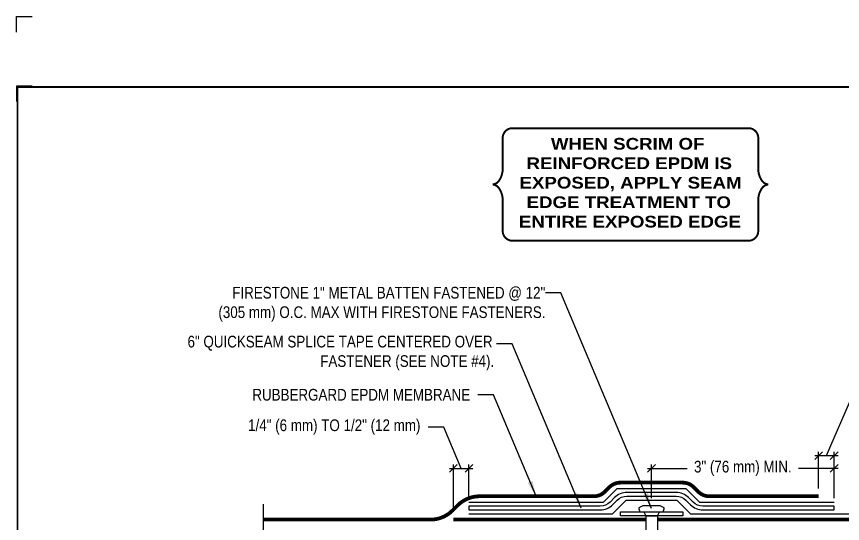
# Model space of a CAD drawing. Header units: inches. Extents: x 143.4 to 163.5, y 96.2 to 113.
# Drawn here: x 143.45 to 156.71, y 104.86 to 113 of the extents above; entities that cross this region are included whole.
import ezdxf
from ezdxf.enums import TextEntityAlignment as Align

# ---------------------------------------------------------------- set-up
doc = ezdxf.new("R2010")
doc.units = ezdxf.units.IN
doc.header["$MEASUREMENT"] = 0
doc.linetypes.add('HIDDEN', pattern=[0.375, 0.25, -0.125])
doc.layers.get('0').update_dxf_attribs({"linetype": 'CONTINUOUS'})
doc.layers.get('DEFPOINTS').update_dxf_attribs({"linetype": 'CONTINUOUS'})
for name, color, linetype in [('FSBP-ACCESSORY-FIRESTONE', 7, 'CONTINUOUS'), ('FSBP-ADHESIVE', 1, 'HIDDEN'), ('FSBP-ANNO-NOTE', 7, 'CONTINUOUS'), ('FSBP-INSULATION', 7, 'CONTINUOUS'), ('FSBP-MEMBRANE', 7, 'CONTINUOUS'), ('FSBP-TTLB-BORDER', 7, 'CONTINUOUS'), ('FSBP-TTLB-TEXT', 7, 'CONTINUOUS')]:
    doc.layers.add(name, color=color, linetype=linetype)
doc.styles.add('FSBP_ARIAL', font='arial.ttf')
doc.styles.add('FSBP_ARIAL_BOLD', font='')
doc.styles.add('FSBP_ARIAL_NAR', font='ARIALN.TTF')
doc.styles.get('FSBP_ARIAL_BOLD').set_extended_font_data('Arial Black')
doc.linetypes.add('ZIGZAG', pattern='A,0.0001,-0.2,[131,ltypeshp.shx,S=0.2,R=0,X=-0.2,Y=0],-0.4,[131,ltypeshp.shx,S=0.2,R=180,X=0.2,Y=0],-0.2', length=0.8001)
doc.dimstyles.new('FSBP-DIM', dxfattribs={"dimtxt": 0.1875, "dimasz": 0.125, "dimexe": 0.0625, "dimexo": 0.125, "dimgap": 0.125, "dimtad": 0, "dimdec": 0, "dimzin": 1, "dimdsep": 46, "dimlunit": 4, "dimtxsty": 'FSBP_ARIAL_NAR', "dimblk": 'OBLIQUE', "dimcen": 0.09375, "dimdle": 0.0625, "dimclrd": 256, "dimclre": 256, "dimclrt": 256, "dimadec": 0, "dimazin": 0, "dimtfac": 1, "dimtdec": 0, "dimtmove": 1, "dimatfit": 3, "dimfxl": 1, "dimtolj": 1, "dimtzin": 0, "dimlwd": -1, "dimlwe": -1, "dimarcsym": 0})
doc.dimstyles.new('FSBP-LEADER', dxfattribs={"dimtxt": 0.1875, "dimasz": 0.25, "dimexe": 0.0625, "dimexo": 0.125, "dimgap": 0.125, "dimtad": 0, "dimtih": 1, "dimtoh": 1, "dimdec": 4, "dimzin": 0, "dimdsep": 46, "dimlunit": 4, "dimtxsty": 'FSBP_ARIAL_NAR', "dimcen": 0.09375, "dimclrd": 256, "dimclre": 256, "dimclrt": 256, "dimadec": 0, "dimazin": 0, "dimtfac": 1, "dimtdec": 4, "dimtofl": 0, "dimtmove": 0, "dimatfit": 3, "dimfxl": 1, "dimtolj": 1, "dimtzin": 0, "dimlwd": -1, "dimlwe": -1, "dimarcsym": 0})

# ---------------------------------------------------------------- blocks, each defined once
blk = doc.blocks.new('FSBP_AP_FASTENER_01')
at = {"layer": 'FSBP-ACCESSORY-FIRESTONE'}
for p, q in [((-0.125, 0.04849224421338505), (-0.09375, -0.01400775578661495)), ((0.09375, -0.01400775578661495), (0.125, 0.04849224421338505)), ((-0.09375, -0.01400775578661495), (-0.09375, -0.264007755786615)), ((-0.09375, -0.01400775578661495), (0.09375, -0.01400775578661495)), ((0.09375, -0.01400775578661495), (0.09375, -0.264007755786615)), ((-0.09375, -0.264007755786615), (-0.0703125, -0.2840970415008996)), ((-0.0703125, -0.3156643085181585), (-0.0703125, -0.3472315755354103)), ((-0.0703125, -0.3787988425526763), (-0.0703125, -0.410366109569928)), ((0.0703125, -0.2955750228038667), (0.0703125, -0.3271422898211327)), ((0.0703125, -0.3587095568383845), (0.0703125, -0.3902768238556433)), ((-0.0703125, -0.4419333765871798), (-0.0703125, -0.4735006436044458)), ((-0.0703125, -0.5050679106216975), (-0.0703125, -0.5366351776389564)), ((0.0703125, -0.4218440908729022), (0.0703125, -0.453411357890154)), ((0.0703125, -0.4849786249074128), (0.0703125, -0.5165458919246717)), ((-0.0703125, -0.5682024446562153), (-0.0703125, -0.599769711673467)), ((-0.0703125, -0.631336978690733), (-0.0703125, -0.6629042457079848)), ((0.0703125, -0.5481131589419235), (0.0703125, -0.5796804259591894)), ((0.0703125, -0.6112476929764412), (0.0703125, -0.6428149599937001)), ((-0.0703125, -0.6944715127252366), (-0.0703125, -0.7260387797425025)), ((-0.0703125, -0.7576060467597543), (-0.0703125, -0.7891733137770132)), ((0.0703125, -0.674382227010959), (0.0703125, -0.7059494940282107)), ((0.0703125, -0.7375167610454696), (0.0703125, -0.7690840280627285)), ((-0.0703125, -0.820740580794272), (-0.0703125, -0.8523078478115238)), ((-0.0703125, -0.8838751148287898), (-0.0703125, -0.9154423818460415)), ((0.0703125, -0.8006512950799802), (0.0703125, -0.8322185620972462)), ((0.0703125, -0.863785829114498), (0.0703125, -0.8953530961317568)), ((0.0703125, -0.9269203631490157), (0.0703125, -0.9584876301662675)), ((-0.0703125, -0.9470096488632933), (-0.0703125, -0.9785769158805593)), ((-0.0703125, -1.010144182897811), (-0.0703125, -1.04171144991507)), ((0.0703125, -0.9900548971835264), (0.0703125, -1.021622164200785)), ((0.0703125, -1.053189431218037), (0.0703125, -1.084756698235303)), ((-0.0703125, -1.073278716932329), (-0.0703125, -1.104845983949581)), ((-0.0703125, -1.136413250966847), (-0.0703125, -1.167980517984098)), ((0.0703125, -1.116323965252555), (0.0703125, -1.147891232269814)), ((0.0703125, -1.179458499287072), (0.0703125, -1.211025766304324)), ((-0.0703125, -1.19954778500135), (-0.0703125, -1.231115052018616)), ((-0.0703125, -1.262682319035868), (-0.0703125, -1.294249586053127)), ((-0.0703125, -1.325816853070386), (-0.0703125, -1.357384120087637)), ((0.0703125, -1.242593033321583), (0.0703125, -1.274160300338842)), ((0.0703125, -1.305727567356094), (0.0703125, -1.33729483437336)), ((-0.0703125, -1.388951387104903), (-0.0703125, -1.420518654122155)), ((-0.0703125, -1.452085921139407), (-0.0703125, -1.483653188156673)), ((0.0703125, -1.368862101390611), (0.0703125, -1.40042936840787)), ((0.0703125, -1.431996635425129), (0.0703125, -1.463563902442381)), ((-0.0703125, -1.515220455173925), (-0.0703125, -1.546787722191183)), ((-0.0703125, -1.578354989208442), (-0.0703125, -1.609922256225694)), ((0.0703125, -1.49513116945964), (0.0703125, -1.526698436476899)), ((0.0703125, -1.558265703494151), (0.0703125, -1.589832970511416)), ((-0.0703125, -1.64148952324296), (-0.0703125, -1.673056790260212)), ((-0.0703125, -1.704624057277464), (-0.0703125, -1.73619132429473)), ((0.0703125, -1.621400237528668), (0.0703125, -1.652967504545927)), ((0.0703125, -1.684534771563186), (0.0703125, -1.716102038580438)), ((-0.0703125, -1.767758591311981), (-0.0703125, -1.79932585832924)), ((-0.0703125, -1.830893125346499), (-0.0703125, -1.862460392363751)), ((0.0703125, -1.747669305597697), (0.0703125, -1.779236572614955)), ((0.0703125, -1.810803839632207), (0.0703125, -1.842371106649473)), ((-0.0703125, -1.894027659381017), (-0.0703125, -1.925594926398269)), ((-0.0703125, -1.95716219341552), (-0.0703125, -1.988729460432786)), ((0.0703125, -1.873938373666725), (0.0703125, -1.905505640683984)), ((0.0703125, -1.937072907701243), (0.0703125, -1.968640174718495)), ((-0.0703125, -2.020296727450038), (-0.0703125, -2.051863994467297)), ((-0.0703125, -2.083431261484556), (-0.0703125, -2.114998528501808)), ((0.0703125, -2.000207441735753), (0.0703125, -2.031774708753012)), ((0.0703125, -2.063341975770264), (0.0703125, -2.09490924278753)), ((-0.0703125, -2.146565795519074), (-0.0703125, -2.178133062536325)), ((-0.0703125, -2.209700329553577), (-0.0703125, -2.241267596570843)), ((0.0703125, -2.126476509804782), (0.0703125, -2.158043776822041)), ((0.0703125, -2.189611043839299), (0.0703125, -2.221178310856551)), ((0.0703125, -2.25274557787381), (0.0703125, -2.284312844891069)), ((-0.0703125, -2.272834863588095), (-0.0703125, -2.304402130605354)), ((-0.0703125, -2.335969397622613), (-0.0703125, -2.367536664639864)), ((0.0703125, -2.315880111908321), (0.0703125, -2.347447378925587)), ((0.0703125, -2.379014645942839), (0.0703125, -2.410581912960097)), ((-0.0703125, -2.39910393165713), (-0.0703125, -2.430671198674382)), ((-0.0703125, -2.462238465691634), (-0.0703125, -2.4938057327089)), ((0.0703125, -2.442149179977356), (0.0703125, -2.473716446994608)), ((0.0703125, -2.505283714011867), (0.0703125, -2.536850981029126)), ((-0.0703125, -2.525372999726152), (-0.0703125, -2.55694026674341)), ((-0.0703125, -2.588507533760669), (-0.0703125, -2.620074800777921)), ((-0.0703125, -2.651642067795187), (-0.0703125, -2.683209334812439)), ((0.0703125, -2.568418248046378), (0.0703125, -2.599985515063644)), ((0.0703125, -2.631552782080895), (0.0703125, -2.663120049098154)), ((-0.0703125, -2.714776601829691), (-0.0703125, -2.746343868846957)), ((-0.0703125, -2.777911135864208), (-0.0703125, -2.809478402881467)), ((0.0703125, -2.694687316115413), (0.0703125, -2.726254583132665)), ((0.0703125, -2.757821850149924), (0.0703125, -2.789389117167183)), ((-0.0703125, -2.841045669898726), (-0.0703125, -2.872612936915978)), ((-0.0703125, -2.904180203933244), (-0.0703125, -2.935747470950496)), ((0.0703125, -2.820956384184434), (0.0703125, -2.8525236512017)), ((0.0703125, -2.884090918218952), (0.0703125, -2.915658185236211)), ((-0.0703125, -2.967314737967747), (-0.0703125, -2.998882004985013)), ((-0.0625, -3.154632755786622), (-0.0625, -3.013549567065063)), ((0, -3.201507755786615), (0.02460623630038583, -3.00110581902215)), ((0.0625, -3.154632755786601), (0.0625, -2.995692424207924)), ((0.0703125, -2.94722545225347), (0.0703125, -2.978792719270722)), ((0, -3.201507755786615), (-0.06250000000001421, -3.154632755786615)), ((0.0625, -3.154632755786615), (0, -3.201507755786615))]:
    blk.add_line(p, q, dxfattribs=at)
blk.add_lwpolyline([(0.1875, 0.04849224421338505, 0.1250000000000271), (0.203125, 0.110992244213385), (0.140625, 0.142242244213385), (-0.140625, 0.142242244213385), (-0.203125, 0.110992244213385, 0.1250000000000271), (-0.1875, 0.04849224421338505)], format="xyb", close=True, dxfattribs=at)
for points in [[(-0.109375, -0.3054610321523867), (-0.0703125, -0.2840970415008996), (0.0703125, -0.264007755786615), (0.109375, -0.2742110321523867), (0.0703125, -0.2955750228038667), (-0.0703125, -0.3156643085181585)], [(-0.109375, -0.3685955661869045), (-0.0703125, -0.3472315755354103), (0.0703125, -0.3271422898211327), (0.109375, -0.3373455661869045), (0.0703125, -0.3587095568383845), (-0.0703125, -0.3787988425526763)], [(-0.109375, -0.431730100221408), (-0.0703125, -0.410366109569928), (0.0703125, -0.3902768238556433), (0.109375, -0.400480100221408), (0.0703125, -0.4218440908729022), (-0.0703125, -0.4419333765871798)], [(-0.109375, -0.4948646342559258), (-0.0703125, -0.4735006436044458), (0.0703125, -0.453411357890154), (0.109375, -0.4636146342559258), (0.0703125, -0.4849786249074128), (-0.0703125, -0.5050679106216975)], [(-0.109375, -0.5579991682904435), (-0.0703125, -0.5366351776389564), (0.0703125, -0.5165458919246717), (0.109375, -0.5267491682904435), (0.0703125, -0.5481131589419235), (-0.0703125, -0.5682024446562153)], [(-0.109375, -0.6211337023249612), (-0.0703125, -0.599769711673467), (0.0703125, -0.5796804259591894), (0.109375, -0.5898837023249612), (0.0703125, -0.6112476929764412), (-0.0703125, -0.631336978690733)], [(-0.109375, -0.6842682363594648), (-0.0703125, -0.6629042457079848), (0.0703125, -0.6428149599937001), (0.109375, -0.6530182363594648), (0.0703125, -0.674382227010959), (-0.0703125, -0.6944715127252366)], [(-0.109375, -0.7474027703939825), (-0.0703125, -0.7260387797425025), (0.0703125, -0.7059494940282107), (0.109375, -0.7161527703939825), (0.0703125, -0.7375167610454696), (-0.0703125, -0.7576060467597543)], [(-0.109375, -0.8105373044285002), (-0.0703125, -0.7891733137770132), (0.0703125, -0.7690840280627285), (0.109375, -0.7792873044285002), (0.0703125, -0.8006512950799802), (-0.0703125, -0.820740580794272)], [(-0.109375, -0.873671838463018), (-0.0703125, -0.8523078478115238), (0.0703125, -0.8322185620972462), (0.109375, -0.842421838463018), (0.0703125, -0.863785829114498), (-0.0703125, -0.8838751148287898)], [(-0.109375, -0.9368063724975215), (-0.0703125, -0.9154423818460415), (0.0703125, -0.8953530961317568), (0.109375, -0.9055563724975215), (0.0703125, -0.9269203631490157), (-0.0703125, -0.9470096488632933)], [(-0.109375, -0.9999409065320393), (-0.0703125, -0.9785769158805593), (0.0703125, -0.9584876301662675), (0.109375, -0.9686909065320393), (0.0703125, -0.9900548971835264), (-0.0703125, -1.010144182897811)], [(-0.109375, -1.063075440566557), (-0.0703125, -1.04171144991507), (0.0703125, -1.021622164200785), (0.109375, -1.031825440566557), (0.0703125, -1.053189431218037), (-0.0703125, -1.073278716932329)], [(-0.109375, -1.126209974601075), (-0.0703125, -1.104845983949581), (0.0703125, -1.084756698235303), (0.109375, -1.094959974601075), (0.0703125, -1.116323965252555), (-0.0703125, -1.136413250966847)], [(-0.109375, -1.189344508635578), (-0.0703125, -1.167980517984098), (0.0703125, -1.147891232269814), (0.109375, -1.158094508635578), (0.0703125, -1.179458499287072), (-0.0703125, -1.19954778500135)], [(-0.109375, -1.252479042670096), (-0.0703125, -1.231115052018616), (0.0703125, -1.211025766304324), (0.109375, -1.221229042670096), (0.0703125, -1.242593033321583), (-0.0703125, -1.262682319035868)], [(-0.109375, -1.315613576704614), (-0.0703125, -1.294249586053127), (0.0703125, -1.274160300338842), (0.109375, -1.284363576704614), (0.0703125, -1.305727567356094), (-0.0703125, -1.325816853070386)], [(-0.109375, -1.378748110739132), (-0.0703125, -1.357384120087637), (0.0703125, -1.33729483437336), (0.109375, -1.347498110739132), (0.0703125, -1.368862101390611), (-0.0703125, -1.388951387104903)], [(-0.109375, -1.441882644773635), (-0.0703125, -1.420518654122155), (0.0703125, -1.40042936840787), (0.109375, -1.410632644773635), (0.0703125, -1.431996635425129), (-0.0703125, -1.452085921139407)], [(-0.109375, -1.505017178808153), (-0.0703125, -1.483653188156673), (0.0703125, -1.463563902442381), (0.109375, -1.473767178808153), (0.0703125, -1.49513116945964), (-0.0703125, -1.515220455173925)], [(-0.109375, -1.568151712842671), (-0.0703125, -1.546787722191183), (0.0703125, -1.526698436476899), (0.109375, -1.536901712842671), (0.0703125, -1.558265703494151), (-0.0703125, -1.578354989208442)], [(-0.109375, -1.631286246877188), (-0.0703125, -1.609922256225694), (0.0703125, -1.589832970511416), (0.109375, -1.600036246877188), (0.0703125, -1.621400237528668), (-0.0703125, -1.64148952324296)], [(-0.109375, -1.694420780911692), (-0.0703125, -1.673056790260212), (0.0703125, -1.652967504545927), (0.109375, -1.663170780911692), (0.0703125, -1.684534771563186), (-0.0703125, -1.704624057277464)], [(-0.109375, -1.75755531494621), (-0.0703125, -1.73619132429473), (0.0703125, -1.716102038580438), (0.109375, -1.72630531494621), (0.0703125, -1.747669305597697), (-0.0703125, -1.767758591311981)], [(-0.109375, -1.820689848980727), (-0.0703125, -1.79932585832924), (0.0703125, -1.779236572614955), (0.109375, -1.789439848980727), (0.0703125, -1.810803839632207), (-0.0703125, -1.830893125346499)], [(-0.109375, -1.883824383015245), (-0.0703125, -1.862460392363751), (0.0703125, -1.842371106649473), (0.109375, -1.852574383015245), (0.0703125, -1.873938373666725), (-0.0703125, -1.894027659381017)], [(-0.109375, -1.946958917049749), (-0.0703125, -1.925594926398269), (0.0703125, -1.905505640683984), (0.109375, -1.915708917049749), (0.0703125, -1.937072907701243), (-0.0703125, -1.95716219341552)], [(-0.109375, -2.010093451084266), (-0.0703125, -1.988729460432786), (0.0703125, -1.968640174718495), (0.109375, -1.978843451084266), (0.0703125, -2.000207441735753), (-0.0703125, -2.020296727450038)], [(-0.109375, -2.073227985118784), (-0.0703125, -2.051863994467297), (0.0703125, -2.031774708753012), (0.109375, -2.041977985118784), (0.0703125, -2.063341975770264), (-0.0703125, -2.083431261484556)], [(-0.109375, -2.136362519153302), (-0.0703125, -2.114998528501808), (0.0703125, -2.09490924278753), (0.109375, -2.105112519153302), (0.0703125, -2.126476509804782), (-0.0703125, -2.146565795519074)], [(-0.109375, -2.199497053187805), (-0.0703125, -2.178133062536325), (0.0703125, -2.158043776822041), (0.109375, -2.168247053187805), (0.0703125, -2.189611043839299), (-0.0703125, -2.209700329553577)], [(-0.109375, -2.262631587222323), (-0.0703125, -2.241267596570843), (0.0703125, -2.221178310856551), (0.109375, -2.231381587222323), (0.0703125, -2.25274557787381), (-0.0703125, -2.272834863588095)], [(-0.109375, -2.325766121256841), (-0.0703125, -2.304402130605354), (0.0703125, -2.284312844891069), (0.109375, -2.294516121256841), (0.0703125, -2.315880111908321), (-0.0703125, -2.335969397622613)], [(-0.109375, -2.388900655291359), (-0.0703125, -2.367536664639864), (0.0703125, -2.347447378925587), (0.109375, -2.357650655291359), (0.0703125, -2.379014645942839), (-0.0703125, -2.39910393165713)], [(-0.109375, -2.452035189325862), (-0.0703125, -2.430671198674382), (0.0703125, -2.410581912960097), (0.109375, -2.420785189325862), (0.0703125, -2.442149179977356), (-0.0703125, -2.462238465691634)], [(-0.109375, -2.51516972336038), (-0.0703125, -2.4938057327089), (0.0703125, -2.473716446994608), (0.109375, -2.48391972336038), (0.0703125, -2.505283714011867), (-0.0703125, -2.525372999726152)], [(-0.109375, -2.578304257394898), (-0.0703125, -2.55694026674341), (0.0703125, -2.536850981029126), (0.109375, -2.547054257394898), (0.0703125, -2.568418248046378), (-0.0703125, -2.588507533760669)], [(-0.109375, -2.641438791429415), (-0.0703125, -2.620074800777921), (0.0703125, -2.599985515063644), (0.109375, -2.610188791429415), (0.0703125, -2.631552782080895), (-0.0703125, -2.651642067795187)], [(-0.109375, -2.704573325463919), (-0.0703125, -2.683209334812439), (0.0703125, -2.663120049098154), (0.109375, -2.673323325463919), (0.0703125, -2.694687316115413), (-0.0703125, -2.714776601829691)], [(-0.109375, -2.767707859498437), (-0.0703125, -2.746343868846957), (0.0703125, -2.726254583132665), (0.109375, -2.736457859498437), (0.0703125, -2.757821850149924), (-0.0703125, -2.777911135864208)], [(-0.109375, -2.830842393532954), (-0.0703125, -2.809478402881467), (0.0703125, -2.789389117167183), (0.109375, -2.799592393532954), (0.0703125, -2.820956384184434), (-0.0703125, -2.841045669898726)], [(-0.109375, -2.893976927567472), (-0.0703125, -2.872612936915978), (0.0703125, -2.8525236512017), (0.109375, -2.862726927567472), (0.0703125, -2.884090918218952), (-0.0703125, -2.904180203933244)], [(-0.099609375, -2.955716372316267), (-0.0703125, -2.935747470950496), (0.0703125, -2.915658185236211), (0.099609375, -2.927256550887698), (0.0703125, -2.94722545225347), (-0.0703125, -2.967314737967747)], [(-0.0849609375, -3.008866455667892), (-0.0703125, -2.998882004985013), (0.0703125, -2.978792719270722), (0.0849609375, -2.984591902096462), (0.0703125, -2.994576352779355), (-0.0703125, -3.014665638493632)]]:
    blk.add_lwpolyline(points, close=True, dxfattribs=at)
blk.add_lwpolyline([(-0.09375, -0.264007755786615), (0.09375, -0.264007755786615)], dxfattribs=at)
blk = doc.blocks.new('_OBLIQUE')
at = {"color": 0, "linetype": 'ByBlock'}
blk.add_line((-0.5, -0.5), (0.5, 0.5), dxfattribs=at)
blk = doc.blocks.new('*D5')
at = {"layer": 'DEFPOINTS', "color": 0, "transparency": 16777216}
for p in [(153.6406974756953, 105.7449161640533), (153.6406974756953, 105.1413568290745), (156.5716027396005, 105.2038568290745)]:
    blk.add_point(p, dxfattribs=at)
at = {"layer": 'FSBP-ANNO-NOTE', "transparency": 16777216}
for p, q in [((153.6406974756953, 105.2663568290745), (153.6406974756953, 105.8074161640533)), ((156.5716027396005, 105.3288568290745), (156.5716027396005, 105.8074161640533)), ((153.5781974756953, 105.7449161640533), (154.2106223109221, 105.7449161640533)), ((156.6341027396005, 105.7449161640533), (156.0016779043737, 105.7449161640533))]:
    blk.add_line(p, q, dxfattribs=at)
at = {"layer": 'FSBP-ANNO-NOTE', "transparency": 16777216, "xscale": 0.125, "yscale": 0.125, "zscale": 0.125, "rotation": 180}
blk.add_blockref('_OBLIQUE', (153.6406974756953, 105.7449161640533), dxfattribs=at)
at = {"layer": 'FSBP-ANNO-NOTE', "transparency": 16777216, "xscale": 0.125, "yscale": 0.125, "zscale": 0.125}
blk.add_blockref('_OBLIQUE', (156.5716027396005, 105.7449161640533), dxfattribs=at)
at = {"layer": 'FSBP-ANNO-NOTE', "transparency": 16777216, "insert": (155.1061501076479, 105.7449161640533), "char_height": 0.1875, "attachment_point": 5, "style": 'FSBP_ARIAL_NAR'}
blk.add_mtext('\\A1;3" (76 mm) MIN.', dxfattribs=at)
blk = doc.blocks.new('*D6')
at = {"layer": 'DEFPOINTS', "color": 0, "transparency": 16777216}
for p in [(156.5716027396005, 105.9496567123613), (156.3216027396005, 105.2976068290744), (156.5716027396005, 105.1401068290745)]:
    blk.add_point(p, dxfattribs=at)
at = {"layer": 'FSBP-ANNO-NOTE', "transparency": 16777216}
for p, q in [((156.4466027396005, 105.9496567123613), (156.8696140560821, 106.9268934686306)), ((156.8696140560821, 106.9268934686306), (157.1196140560821, 106.9268934686306)), ((156.2591027396005, 105.9496567123613), (156.6341027396005, 105.9496567123613)), ((156.3216027396005, 105.4226068290744), (156.3216027396005, 106.0121567123613)), ((156.5716027396005, 105.2651068290745), (156.5716027396005, 106.0121567123613))]:
    blk.add_line(p, q, dxfattribs=at)
at = {"layer": 'FSBP-ANNO-NOTE', "transparency": 16777216, "xscale": 0.125, "yscale": 0.125, "zscale": 0.125, "rotation": 180}
blk.add_blockref('_OBLIQUE', (156.3216027396005, 105.9496567123613), dxfattribs=at)
at = {"layer": 'FSBP-ANNO-NOTE', "transparency": 16777216, "xscale": 0.125, "yscale": 0.125, "zscale": 0.125}
blk.add_blockref('_OBLIQUE', (156.5716027396005, 105.9496567123613), dxfattribs=at)
at = {"layer": 'FSBP-ANNO-NOTE', "transparency": 16777216, "insert": (157.2446140560821, 106.9268934686306), "char_height": 0.1875, "attachment_point": 4, "style": 'FSBP_ARIAL_NAR'}
blk.add_mtext('\\A1;1/8" (3 mm) TO 1/4" (6 mm)', dxfattribs=at)
blk = doc.blocks.new('TTLB-EPDM_2')
at = {"layer": 'DEFPOINTS', "linetype": 'Continuous', "ltscale": 1.75}
blk.add_lwpolyline([(-0.015625, 13.88083333333333), (-0.015625, 14.13083333333333), (0.234375, 14.13083333333333)], dxfattribs=at)
at = {"layer": 'DEFPOINTS', "color": 1}
blk.add_lwpolyline([(0.234375, 13.015625), (-0.015625, 13.015625), (-0.015625, 12.765625)], dxfattribs=at)
at = {"layer": 'FSBP-TTLB-BORDER', "const_width": 0.03125}
blk.add_lwpolyline([(20, 0), (20, 13), (0, 13), (0, 0)], dxfattribs=at)
at = {"layer": 'FSBP-TTLB-TEXT'}
for tag, height, style, p in [('MAXIMUM_WARRANTY', 0.1875, 'FSBP_ARIAL_BOLD', (18.03987100774941, 0.2240244307510579)), ('ACCPT_SYSTEMS', 0.21875, 'FSBP_ARIAL', (12.49438170418193, -1.23218745252656))]:
    blk.add_attdef(tag, text='', height=height, dxfattribs=dict(at, style=style)).set_placement(p, align=Align.MIDDLE_LEFT)
for tag, height, style, p in [('DETAIL_DESCP_LINE_1', 0.21875, 'FSBP_ARIAL_BOLD', (10.33118450231211, -0.2831249841755152)), ('DETAIL_DESCP_LINE_2', 0.21875, 'FSBP_ARIAL_BOLD', (10.33118450231211, -0.6812499208775904)), ('ISSUE_REV_DATE', 0.21875, 'FSBP_ARIAL', (16.84069633627263, -0.7282559425942452)), ('DETAIL_NUMBER', 0.4375, 'FSBP_ARIAL', (18.91941590748775, -0.8931630692489421))]:
    blk.add_attdef(tag, text='', height=height, dxfattribs=dict(at, style=style)).set_placement(p, align=Align.MIDDLE_CENTER)
blk = doc.blocks.new('*D4')
at = {"layer": 'DEFPOINTS', "color": 0, "transparency": 16777216}
for p in [(150.70979221179, 105.7449161640533), (150.70979221179, 105.1401068290744), (150.45979221179, 104.9226068290745)]:
    blk.add_point(p, dxfattribs=at)
at = {"layer": 'FSBP-ANNO-NOTE', "transparency": 16777216}
for p, q in [((150.3057271397113, 106.4090833060953), (150.0557271397113, 106.4090833060953)), ((150.58479221179, 105.7449161640533), (150.3057271397113, 106.4090833060953)), ((150.45979221179, 105.0476068290745), (150.45979221179, 105.8074161640533)), ((150.70979221179, 105.2651068290744), (150.70979221179, 105.8074161640533)), ((150.39729221179, 105.7449161640533), (150.77229221179, 105.7449161640533))]:
    blk.add_line(p, q, dxfattribs=at)
at = {"layer": 'FSBP-ANNO-NOTE', "transparency": 16777216, "xscale": 0.125, "yscale": 0.125, "zscale": 0.125, "rotation": 180}
blk.add_blockref('_OBLIQUE', (150.45979221179, 105.7449161640533), dxfattribs=at)
at = {"layer": 'FSBP-ANNO-NOTE', "transparency": 16777216, "xscale": 0.125, "yscale": 0.125, "zscale": 0.125}
blk.add_blockref('_OBLIQUE', (150.70979221179, 105.7449161640533), dxfattribs=at)
at = {"layer": 'FSBP-ANNO-NOTE', "transparency": 16777216, "insert": (149.9307271397113, 106.4090833060953), "char_height": 0.1875, "attachment_point": 6, "style": 'FSBP_ARIAL_NAR'}
blk.add_mtext('\\A1;1/4" (6 mm) TO 1/2" (12 mm)', dxfattribs=at)

msp = doc.modelspace()

# ---------------------------------------------------------------- linework, layer by layer
at = {"layer": 'FSBP-ACCESSORY-FIRESTONE'}
msp.add_lwpolyline([(154.1406974756953, 105.0476068290745), (154.1406974756953, 104.9851068290745), (153.1406974756953, 104.9851068290745), (153.1406974756953, 105.0476068290745)], close=True, dxfattribs=at)
at = {"layer": 'FSBP-ADHESIVE', "linetype": 'ZIGZAG', "ltscale": 0.17}
for points in [[(150.70979221179, 105.2038568290745), (152.870074895786, 105.2038568290745), (153.0888248957859, 105.4226068290745), (154.1925700556047, 105.4226068290744), (154.4113200556046, 105.2038568290745), (156.5716027396005, 105.2038568290745)], [(150.70979221179, 105.0163568290745), (153.0156974756953, 105.0163568290745), (153.2344474756952, 105.2351068290745), (154.0469474756953, 105.2351068290745), (154.2656974756953, 105.0163568290745), (156.8216027396005, 105.0163568290745)]]:
    msp.add_lwpolyline(points, dxfattribs=at)
at = {"layer": 'FSBP-ANNO-NOTE', "const_width": 0.03125}
msp.add_lwpolyline([(155.353612598306, 110.0622052821234), (155.353612598306, 109.5549192511406, -0.414213562373095), (155.197362598306, 109.3986692511406), (151.4074392538383, 109.3986692511406, -0.414213562373095), (151.2511892538383, 109.5549192511406), (151.2511892538382, 110.0622052821235, 0.1409083258157955), (151.1927416276508, 110.2403463322265, 0.2244532195272858), (151.0886782099379, 110.3016273723233, 0.2244532195272858), (151.1927416276508, 110.3629084124201, 0.1409083258157939), (151.2511892538382, 110.5410494625231), (151.2511892538383, 111.048335493506, -0.414213562373095), (151.4074392538383, 111.204585493506), (155.197362598306, 111.204585493506, -0.414213562373095), (155.353612598306, 111.048335493506), (155.353612598306, 110.5410494625231, 0.1409083258157955), (155.4120602244934, 110.3629084124201, 0.2244532195272858), (155.5161236422064, 110.3016273723233, 0.2244532195272858), (155.4120602244934, 110.2403463322265, 0.1409083258157939)], format="xyb", close=True, dxfattribs=at)
at = {"layer": 'FSBP-INSULATION', "linetype": 'Continuous'}
msp.add_lwpolyline([(147.4117785967262, 103.3288568290745), (147.4117785967262, 103.9538568290745), (147.583495935442, 104.0163568290745), (147.2400612580103, 104.1413568290745), (147.4117785967262, 104.2038568290745), (147.4117785967262, 105.1726068290745)], dxfattribs=at)
at = {"layer": 'FSBP-MEMBRANE'}
msp.add_lwpolyline([(147.4117785967262, 104.9226068290745, 0.06, 0.06, 0), (150.092007647248, 104.9226068290745, 0.06, 0.06, 0.1989123673796589), (150.4455610378413, 105.0690534384812, 0.06, 0.06, 0), (150.5276678190278, 105.1511602196678, 0.06, 0.06, -0.198912367379641), (150.8812212096211, 105.2976068290745, 0.06, 0.06, 0), (151.0980409830207, 105.2976068290745, 0.06, 0.06, 0), (152.7148406945087, 105.2976068290745, 0.06, 0.06, 0.1989123673797007), (152.8916173898054, 105.3708301337779, 0.06, 0.06, 0), (152.9639207803986, 105.4431335243711, 0.06, 0.06, -0.198912367379665), (153.1406974756953, 105.5163568290745, 0.06, 0.06, 0), (154.1406974756952, 105.5163568290745, 0.06, 0.06, -0.1989123673796589), (154.3174741709918, 105.4431335243711, 0.06, 0.06, 0), (154.3897775615852, 105.3708301337778, 0.06, 0.06, 0.1989123673796589), (154.5665542568818, 105.2976068290745, 0.06, 0.06, 0), (156.3216027396005, 105.2976068290744, 0, 0, 0)], format="xyseb", dxfattribs=at)
msp.add_lwpolyline([(150.70979221179, 105.1401068290745), (150.70979221179, 105.0801068290745), (152.8183940851021, 105.0801068290745, 0.1989123673796767), (153.0163839838343, 105.1621169303423), (153.0886873744275, 105.2344203209355, -0.1989123673796678), (153.2442508662885, 105.2988568290745), (153.6406974756953, 105.2988568290745), (154.0371440851021, 105.2988568290745, -0.1989123673796678), (154.1927075769631, 105.2344203209355), (154.2650109675562, 105.1621169303423, 0.1989123673796767), (154.4630008662885, 105.0801068290745), (156.5716027396005, 105.0801068290745), (156.5716027396005, 105.1401068290745), (154.4630008662885, 105.1401068290745, -0.1989123673796935), (154.3074373744274, 105.2045433372135), (154.2351339838343, 105.2768467278067, 0.1989123673796673), (154.0371440851021, 105.3588568290745), (153.6406974756953, 105.3588568290745), (153.2442508662885, 105.3588568290745, 0.198912367379658), (153.0462609675563, 105.2768467278067), (152.9739575769631, 105.2045433372135, -0.1989123673796818), (152.8183940851021, 105.1401068290745)], format="xyb", close=True, dxfattribs=at)
at = {"layer": 'FSBP-MEMBRANE', "const_width": 0.06}
for points in [[(150.45979221179, 104.9226068290745), (153.5469474756953, 104.9226068290745)], [(153.7344474756953, 104.9226068290745), (158.9734664487638, 104.9226068290745)]]:
    msp.add_lwpolyline(points, dxfattribs=at)

# ---------------------------------------------------------------- block references
at = {"ltscale": 1.75}
msp.add_blockref('TTLB-EPDM_2', (143.4627011304549, 98.86596216310215), dxfattribs=at)
at = {"layer": 'FSBP-ACCESSORY-FIRESTONE'}
msp.add_blockref('FSBP_AP_FASTENER_01', (153.6406974756953, 104.9991145848611), dxfattribs=at)

# ---------------------------------------------------------------- texts
at = {"layer": 'FSBP-ANNO-NOTE', "style": 'FSBP_ARIAL_NAR'}
msp.add_text('RUBBERGARD EPDM MEMBRANE', height=0.1875, dxfattribs=at).set_placement((150.7282665845456, 106.9268934686306), align=Align.MIDDLE_RIGHT)
at = {"layer": 'FSBP-ANNO-NOTE', "char_height": 0.1875, "attachment_point": 1}
for s, width, heights, insert, style in [('\\pi0.6175;WHEN SCRIM OF \\P\\pi0.22619;REINFORCED EPDM IS \\P\\pi0.11332;EXPOSED, APPLY SEAM \\P\\pi0.22696;EDGE TREATMENT TO \\P\\pi0.10316;ENTIRE EXPOSED EDGE', 3.623900954729351, [1.493423687121322], (151.4074392538383, 111.048335493506), 'FSBP_ARIAL_BOLD'), ('\\pi0.84437;FIRESTONE 1" METAL BATTEN FASTENED @ 12" \\P\\pi0.62169;(305 mm) O.C. MAX WITH FIRESTONE FASTENERS.', 5.841253881535522, [0.8562654438449079], (146.0658674225472, 108.6583637701363), 'FSBP_ARIAL_NAR'), ('\\pi0.9541;6" QUICKSEAM SPLICE TAPE CENTERED OVER \\P\\pi3.085;FASTENER (SEE NOTE #4).', 5.841253881535522, [0.8562654438449079], (145.2376285929747, 107.8734413701681), 'FSBP_ARIAL_NAR')]:
    msp.add_mtext_dynamic_manual_height_columns(s, width=width, gutter_width=5, heights=heights, dxfattribs=dict(at, insert=insert, style=style))

# ---------------------------------------------------------------- dimensions: what is measured, and where the dimension line sits
at = {"layer": 'FSBP-ANNO-NOTE'}
for base, p1, p2, text, picture, middle in [((156.5716027396005, 105.9496567123613), (156.3216027396005, 105.2976068290744), (156.5716027396005, 105.1401068290745), '1/8" (3 mm) TO 1/4" (6 mm)', '*D6', (157.2446140560821, 106.9268934686306)), ((150.70979221179, 105.7449161640533), (150.45979221179, 104.9226068290745), (150.70979221179, 105.1401068290744), '1/4" (6 mm) TO 1/2" (12 mm)', '*D4', (149.9307271397113, 106.4090833060953))]:
    dim = msp.add_linear_dim(base=base, p1=p1, p2=p2, text=text, dimstyle='FSBP-DIM', dxfattribs=at)
    dim.commit()
    dim.dimension.update_dxf_attribs({"geometry": picture, "text_midpoint": middle, "dimtype": 160})
dim = msp.add_linear_dim(base=(153.6406974756953, 105.7449161640533), p1=(156.5716027396005, 105.2038568290745), p2=(153.6406974756953, 105.1413568290745), angle=180, text='3" (76 mm) MIN.', dimstyle='FSBP-DIM', dxfattribs=at)
dim.commit()
dim.dimension.update_dxf_attribs({"geometry": '*D5', "text_midpoint": (155.1061501076479, 105.7449161640533)})

# ---------------------------------------------------------------- leaders
for points in [[(153.6412619844659, 105.1013608394324), (152.1863225924592, 108.5640762937012), (151.9363225924592, 108.5640762937012)], [(152.5127412266504, 105.1048823055092), (151.4032314339179, 107.7454848811659), (151.1532314339179, 107.7454848811659)], [(151.7878487698472, 105.2976068290744), (151.1032665845456, 106.9268934686306), (150.8532665845456, 106.9268934686306)]]:
    msp.add_leader(points, dimstyle='FSBP-LEADER', dxfattribs=at)

doc.saveas('drawing.dxf')
